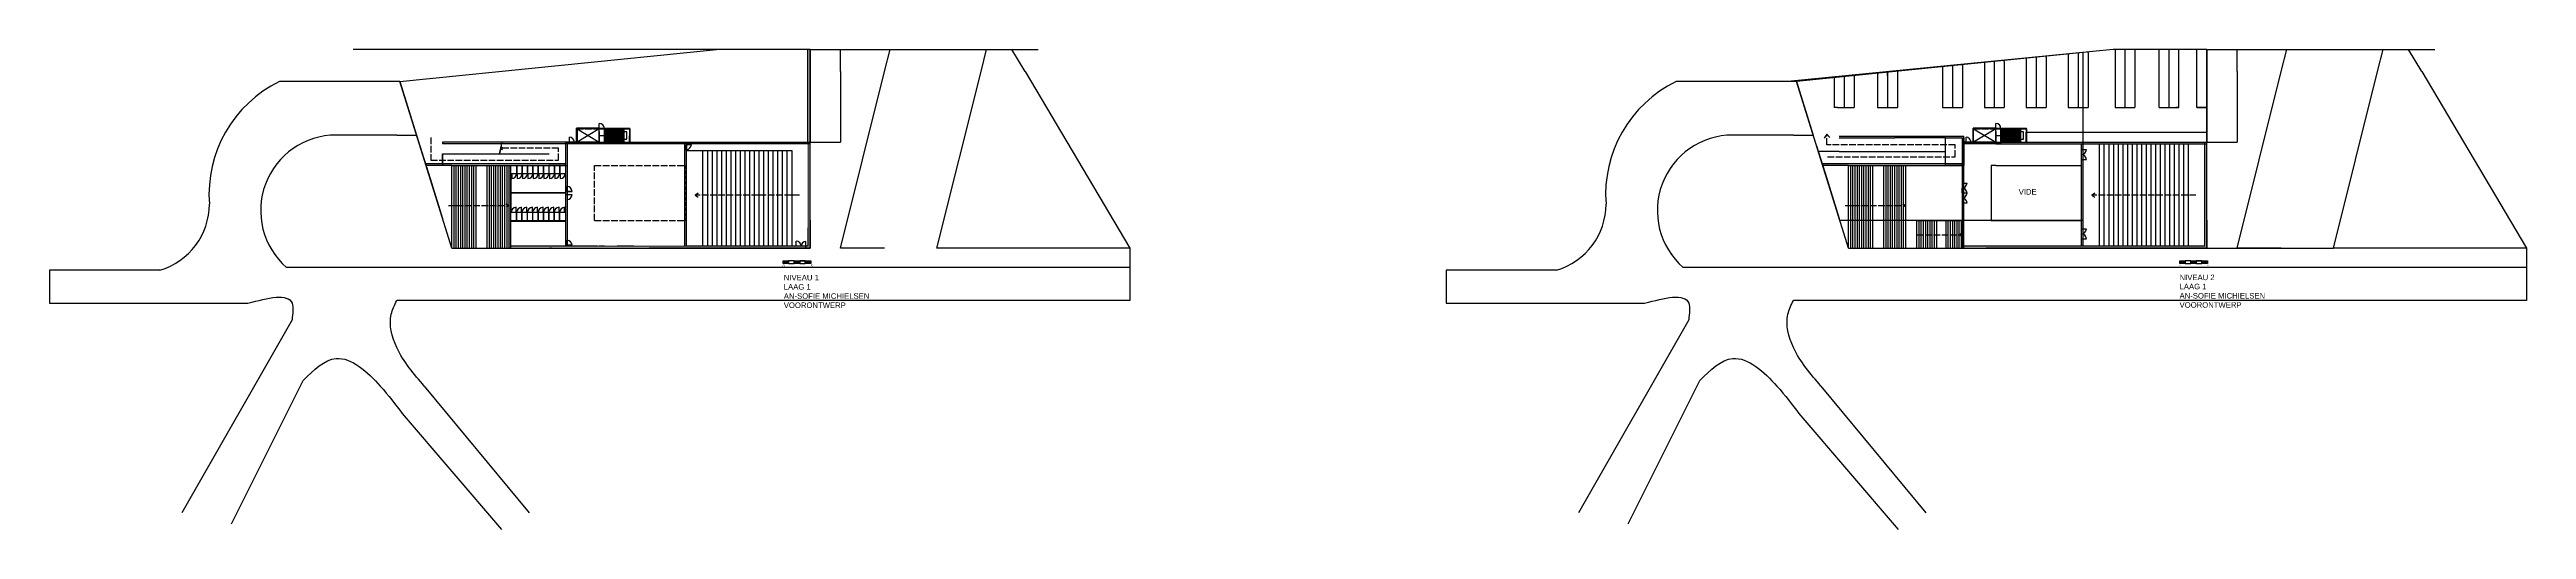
# Model space of a CAD drawing. Header units: millimetres. Extents: x -5657 to 14604, y -1609 to 1885.
# Drawn here: x -5657 to -1163, y 1004 to 1874 of the extents above; entities that cross this region are included whole.
import ezdxf

# ---------------------------------------------------------------- set-up
doc = ezdxf.new("R2010")
doc.units = ezdxf.units.MM
doc.linetypes.add('ACAD_ISO02W100', pattern=[15, 12, -3])
doc.linetypes.add('DASHED2', pattern=[9.525, 6.35, -3.175])
for name, color, linetype in [('gelijkvloers', 7, 'Continuous'), ('laag 2.1', 7, 'Continuous'), ('laag 3', 7, 'Continuous'), ('laag 4.2', 7, 'Continuous')]:
    doc.layers.add(name, color=color, linetype=linetype)
doc.styles.get("Standard").update_dxf_attribs({"font": 'arial.ttf'})

msp = doc.modelspace()

# ---------------------------------------------------------------- hatches: boundary and pattern name
at = {"linetype": 'Continuous', "transparency": 33554539}
h = msp.add_hatch(color=256, dxfattribs=at)
h.dxf.hatch_style = 1
h.paths.add_polyline_path([(-4316, 1491), (-4326, 1491), (-4326, 1486), (-4316, 1486)])
h.paths.add_polyline_path([(-4296, 1491), (-4306, 1491), (-4306, 1486), (-4296, 1486)])
h.paths.add_polyline_path([(-4276, 1491), (-4286, 1491), (-4286, 1486), (-4276, 1486)])
h = msp.add_hatch(color=256, dxfattribs=at)
h.dxf.hatch_style = 1
h.paths.add_polyline_path([(-1782, 1491), (-1792, 1491), (-1792, 1486), (-1782, 1486)])
h.paths.add_polyline_path([(-1762, 1491), (-1772, 1491), (-1772, 1486), (-1762, 1486)])
h.paths.add_polyline_path([(-1742, 1491), (-1752, 1491), (-1752, 1486), (-1742, 1486)])
at = {"layer": 'gelijkvloers', "linetype": 'Continuous', "transparency": 33554687}
h = msp.add_hatch(color=256, dxfattribs=at)
h.dxf.hatch_style = 1
h.paths.add_polyline_path([(-4277, 1874), (-4281, 1874), (-4281, 1706), (-4277, 1706)])
h = msp.add_hatch(color=256, dxfattribs=at)
h.dxf.hatch_style = 1
h.paths.add_polyline_path([(-4700, 1725.6), (-4700, 1730.6), (-4691.4, 1730.6), (-4691.4, 1731.6), (-4700, 1731.6), (-4701, 1731.6), (-4701, 1730.6), (-4701, 1725.6), (-4701, 1706), (-4700, 1706)])
h.paths.add_polyline_path([(-4604, 1731.6), (-4605, 1731.6), (-4660, 1731.6), (-4691.4, 1731.6), (-4691.4, 1730.6), (-4660, 1730.6), (-4605, 1730.6), (-4605, 1706), (-4604, 1706), (-4604, 1730.6)])
h = msp.add_hatch(color=256, dxfattribs=at)
h.dxf.hatch_style = 1
h.paths.add_polyline_path([(-2184, 1717), (-2409.8, 1717), (-2409.8, 1714), (-2308.9, 1714), (-2217, 1714), (-2187, 1714), (-2187, 1706), (-2184, 1706)])
h.paths.add_polyline_path([(-2184, 1706), (-2187, 1706), (-2187, 1664), (-2184, 1664)])
at = {"layer": 'gelijkvloers', "linetype": 'ACAD_ISO02W100', "transparency": 33554687}
h = msp.add_hatch(color=256, dxfattribs=at)
h.dxf.hatch_style = 1
h.paths.add_polyline_path([(-2184, 1664), (-2187, 1664), (-2187, 1632), (-2184, 1632)])
h.paths.add_polyline_path([(-2184, 1596), (-2187, 1596), (-2187, 1564), (-2184, 1564)])
h.paths.add_polyline_path([(-2184, 1564), (-2187, 1564), (-2187, 1514), (-2184, 1514)])
h.paths.add_polyline_path([(-1743, 1517.5), (-1743, 1696.4), (-1743, 1702.9), (-1746.6, 1702.9), (-1746.6, 1550.5), (-1746.5, 1517.5), (-1967.5, 1517.5), (-2126, 1517.5), (-2184, 1517.5), (-2184, 1514), (-2181, 1514), (-2063, 1514), (-1743, 1514)])
h.paths.add_polyline_path([(-1967.5, 1674.6), (-1970.5, 1674.6), (-1970.5, 1549.1), (-1967.5, 1549.1)], flags=17)
h.paths.add_polyline_path([(-1746.6, 1706), (-2126, 1706), (-2126, 1703), (-2125.5, 1702.9), (-1746.6, 1702.9)])
h.paths.add_polyline_path([(-1967.5, 1702.9), (-1970.5, 1702.9), (-1970.5, 1692.6), (-1967.5, 1692.6)], flags=17)
h.paths.add_polyline_path([(-1967.5, 1531.1), (-1970.5, 1531.1), (-1970.5, 1517.5), (-1967.5, 1517.5)], flags=17)
h.paths.add_polyline_path([(-2126, 1706), (-2184, 1706), (-2184, 1703), (-2129, 1703), (-2126, 1703)])
h.paths.add_polyline_path([(-2126, 1731.6), (-2166, 1731.6), (-2167, 1731.6), (-2167, 1730.6), (-2167, 1725.6), (-2167, 1706), (-2166, 1706), (-2166, 1725.6), (-2166, 1730.6), (-2126, 1730.6)])
h.paths.add_polyline_path([(-2070, 1731.6), (-2071, 1731.6), (-2116.5, 1731.6, -0.026095), (-2116.4, 1730.6), (-2071, 1730.6), (-2071, 1706), (-2070, 1706), (-2070, 1730.6)])
at = {"layer": 'gelijkvloers', "linetype": 'Continuous', "transparency": 33554687}
h = msp.add_hatch(color=256, dxfattribs=at)
h.dxf.hatch_style = 1
h.paths.add_polyline_path([(-4943.9, 1667), (-4974.8, 1667), (-4973.9, 1664), (-4943.9, 1664)])
h.paths.add_polyline_path([(-4751, 1667), (-4943.9, 1667), (-4943.9, 1664), (-4927, 1664), (-4751, 1664)])
h.paths.add_polyline_path([(-4721, 1667), (-4751, 1667), (-4751, 1664), (-4721, 1664)])
h = msp.add_hatch(color=256, dxfattribs=at)
h.dxf.hatch_style = 1
h.paths.add_polyline_path([(-4820, 1664), (-4823, 1664), (-4823, 1514), (-4820, 1514)])
at = {"layer": 'gelijkvloers', "linetype": 'ACAD_ISO02W100', "transparency": 33554687}
h = msp.add_hatch(color=256, dxfattribs=at)
h.dxf.hatch_style = 1
h.paths.add_polyline_path([(-4501.5, 1706), (-4660, 1706), (-4660, 1703), (-4501.5, 1703)])
h.paths.add_polyline_path([(-4501.5, 1706), (-4501.5, 1703), (-4280.5, 1703), (-4280.5, 1706)])
h.paths.add_polyline_path([(-4501.5, 1703), (-4504.5, 1703), (-4504.5, 1564), (-4501.5, 1564)], flags=17)
h.paths.add_polyline_path([(-4501.5, 1564), (-4504.5, 1564), (-4504.5, 1517.5), (-4501.5, 1517.5)], flags=17)
h.paths.add_polyline_path([(-4277, 1517.5), (-4277, 1564.7), (-4277, 1703), (-4280.5, 1703), (-4280.5, 1517.5), (-4501.5, 1517.5), (-4504.5, 1517.5), (-4673, 1517.5), (-4820, 1517.5), (-4820, 1514), (-4756, 1514), (-4736, 1514), (-4660, 1514), (-4569, 1514), (-4277, 1514)])
at = {"layer": 'gelijkvloers', "linetype": 'Continuous', "transparency": 33554687}
h = msp.add_hatch(color=256, dxfattribs=at)
h.dxf.hatch_style = 1
h.paths.add_polyline_path([(-2409.9, 1667), (-2440.8, 1667), (-2439.9, 1664), (-2409.9, 1664)])
h.paths.add_polyline_path([(-2217, 1667), (-2409.9, 1667), (-2409.9, 1664), (-2393, 1664), (-2217, 1664)])
h.paths.add_polyline_path([(-2187, 1667), (-2217, 1667), (-2217, 1664), (-2187, 1664)])

# ---------------------------------------------------------------- linework, layer by layer
at = {"linetype": 'Continuous'}
for p, q in [((-5021.4, 1816), (-4447, 1874)), ((-4277, 1874), (-4447, 1874)), ((-4277, 1514), (-4277, 1874)), ((-4277, 1874), (-3863, 1874)), ((-4277, 1514), (-4277, 1874)), ((-4277, 1874), (-4277, 1827)), ((-4277, 1874), (-4277, 1827)), ((-4222, 1834), (-4222, 1874)), ((-4142, 1834), (-4132, 1874)), ((-3967, 1834), (-3957, 1874)), ((-3887, 1834), (-3910.8, 1874)), ((-1913, 1874), (-2503, 1816)), ((-1743, 1874), (-1913, 1874)), ((-1743, 1514), (-1743, 1874)), ((-1743, 1874), (-1329, 1874)), ((-1743, 1514), (-1743, 1874)), ((-1743, 1874), (-1743, 1827)), ((-1743, 1874), (-1743, 1827)), ((-1688, 1834), (-1688, 1874)), ((-1608, 1834), (-1598, 1874)), ((-1433, 1834), (-1423, 1874)), ((-1353, 1834), (-1376.8, 1874)), ((-5021.4, 1816), (-5240, 1816)), ((-4927, 1514), (-5021.4, 1816)), ((-4277, 1827), (-4277, 1827)), ((-4277, 1827), (-4277, 1748)), ((-4222, 1834), (-4222, 1706)), ((-2487.4, 1816), (-2706, 1816)), ((-2393, 1514), (-2487.4, 1816)), ((-1743, 1827), (-1743, 1827)), ((-1743, 1827), (-1743, 1748)), ((-1688, 1834), (-1688, 1706)), ((-4277, 1748), (-4277, 1706)), ((-4277, 1634.7), (-4277, 1709.7)), ((-2126, 1706), (-2126, 1730.6)), ((-1743, 1748), (-1743, 1706)), ((-1743, 1634.7), (-1743, 1709.7)), ((-4943.9, 1685), (-4943.9, 1664)), ((-4277, 1706), (-4222, 1706)), ((-1743, 1706), (-1688, 1706)), ((-4277, 1564.7), (-4277, 1634.7)), ((-1743, 1564.7), (-1743, 1634.7)), ((-4277, 1564.7), (-4277, 1514)), ((-1743, 1564.7), (-1743, 1514)), ((-4927, 1514), (-4834, 1514)), ((-4834, 1514), (-4756, 1514)), ((-4823, 1514), (-4820, 1514)), ((-4756, 1514), (-4736, 1514)), ((-4736, 1514), (-4660, 1514)), ((-4660, 1514), (-4569, 1514)), ((-4483, 1514), (-4569, 1514)), ((-4353, 1514), (-4483, 1514)), ((-4277, 1514), (-4353, 1514)), ((-4353, 1514), (-4353, 1514)), ((-4326, 1486), (-4326, 1491)), ((-4326, 1491), (-4316, 1491)), ((-4316, 1486), (-4326, 1486)), ((-4306, 1491), (-4316, 1491)), ((-4316, 1491), (-4316, 1486)), ((-4316, 1491), (-4316, 1486)), ((-4316, 1486), (-4306, 1486)), ((-4306, 1486), (-4306, 1491)), ((-4306, 1491), (-4276, 1491)), ((-4296, 1486), (-4306, 1486)), ((-4286, 1491), (-4296, 1491)), ((-4296, 1491), (-4296, 1486)), ((-4296, 1486), (-4286, 1486)), ((-4286, 1486), (-4286, 1491)), ((-4276, 1486), (-4286, 1486)), ((-4276, 1491), (-4276, 1486)), ((-2393, 1514), (-2300, 1514)), ((-2393, 1514), (-1743, 1514)), ((-2300, 1514), (-2222, 1514)), ((-2222, 1514), (-2202, 1514)), ((-2202, 1514), (-2126, 1514)), ((-2035, 1514), (-2143, 1514)), ((-1949, 1514), (-2035, 1514)), ((-1819, 1514), (-1949, 1514)), ((-1743, 1514), (-1819, 1514)), ((-1819, 1514), (-1819, 1514)), ((-1792, 1486), (-1792, 1491)), ((-1792, 1491), (-1782, 1491)), ((-1782, 1486), (-1792, 1486)), ((-1772, 1491), (-1782, 1491)), ((-1782, 1491), (-1782, 1486)), ((-1782, 1491), (-1782, 1486)), ((-1782, 1486), (-1772, 1486)), ((-1772, 1486), (-1772, 1491)), ((-1772, 1491), (-1742, 1491)), ((-1762, 1486), (-1772, 1486)), ((-1752, 1491), (-1762, 1491)), ((-1762, 1491), (-1762, 1486)), ((-1762, 1486), (-1752, 1486)), ((-1752, 1486), (-1752, 1491)), ((-1742, 1486), (-1752, 1486)), ((-1742, 1491), (-1742, 1486))]:
    msp.add_line(p, q, dxfattribs=at)
for p, q in [((-4277, 1514), (-4277, 1834)), ((-4222, 1514), (-4142, 1834)), ((-4047, 1514), (-3967, 1834)), ((-3887, 1834), (-3697, 1514)), ((-1743, 1514), (-1743, 1834)), ((-1688, 1514), (-1608, 1834)), ((-1513, 1514), (-1433, 1834)), ((-1353, 1834), (-1163, 1514)), ((-5027, 1719), (-5137, 1719)), ((-5027, 1719), (-4991.1, 1719)), ((-2493, 1719), (-2603, 1719)), ((-2493, 1719), (-2457.1, 1719)), ((-4984.9, 1699.4), (-4966.5, 1640.2)), ((-2450.9, 1699.4), (-2432.5, 1640.2)), ((-4966.5, 1640.2), (-4943.8, 1567.7)), ((-2432.5, 1640.2), (-2409.8, 1567.7)), ((-4142, 1514), (-4222, 1514)), ((-3967, 1514), (-4047, 1514)), ((-3697, 1514), (-4047, 1514)), ((-3697, 1514), (-3697, 1479)), ((-2393, 1514), (-1743, 1514)), ((-1608, 1514), (-1688, 1514)), ((-1433, 1514), (-1513, 1514)), ((-1163, 1514), (-1513, 1514)), ((-1163, 1514), (-1163, 1479)), ((-5457, 1474), (-5657, 1474)), ((-5657, 1474), (-5657, 1414)), ((-5027, 1479), (-5227, 1479)), ((-3697, 1479), (-5027, 1479)), ((-3697, 1479), (-3697, 1419)), ((-2923, 1474), (-3123, 1474)), ((-3123, 1474), (-3123, 1414)), ((-2493, 1479), (-2693, 1479)), ((-1163, 1479), (-2493, 1479)), ((-1163, 1479), (-1163, 1419)), ((-5657, 1414), (-5297, 1414)), ((-3697, 1419), (-5027, 1419)), ((-3123, 1414), (-2763, 1414)), ((-1163, 1419), (-2493, 1419)), ((-5217, 1384), (-5417, 1034)), ((-2683, 1384), (-2883, 1034)), ((-5327, 1014), (-5197, 1274)), ((-4977, 1264), (-4787, 1034)), ((-2793, 1014), (-2663, 1274)), ((-2443, 1264), (-2253, 1034)), ((-5017, 1214), (-4837, 1004)), ((-2483, 1214), (-2303, 1004))]:
    msp.add_line(p, q)
for centre in [(-5139.9, 1611.4), (-2605.9, 1611.4)]:
    msp.add_arc(centre, 227.8, 116.0683, 184.3864, dxfattribs=at)
for centre, radius, start, end in [((-5137, 1582.1), 136.9, 90, 228.8879), ((-2603, 1582.1), 136.9, 90, 228.8879), ((-5492, 1594), 125, 286.2602, 0), ((-2958, 1594), 125, 286.2602, 0)]:
    msp.add_arc(centre, radius, start, end)
for points in [[(-5297, 1414), (-5217, 1414), (-5217, 1384)], [(-4977, 1264), (-5027, 1334), (-5037, 1394), (-5027, 1419)], [(-2763, 1414), (-2683, 1414), (-2683, 1384)], [(-2443, 1264), (-2493, 1334), (-2503, 1394), (-2493, 1419)], [(-5197, 1274), (-5137, 1314), (-5057, 1264), (-5017, 1214)], [(-2663, 1274), (-2603, 1314), (-2523, 1264), (-2483, 1214)]]:
    msp.add_spline(points, degree=3)
at = {"layer": 'gelijkvloers', "linetype": 'Continuous'}
for p, q in [((-4281, 1706), (-4281, 1874)), ((-4277, 1706), (-4277, 1874)), ((-2222.5, 1843.6), (-2222.5, 1769)), ((-2204.5, 1845.1), (-2204.5, 1769)), ((-2186.5, 1845.1), (-2186.5, 1847.1)), ((-2186.5, 1845.1), (-2186.5, 1769)), ((-2146.5, 1851), (-2146.5, 1769)), ((-2128.5, 1852.6), (-2128.5, 1769)), ((-2110.5, 1852.6), (-2110.5, 1854.6)), ((-2110.5, 1852.6), (-2110.5, 1769)), ((-2070.5, 1858.5), (-2070.5, 1769)), ((-2052.5, 1860), (-2052.5, 1769)), ((-2034.5, 1860), (-2034.5, 1862.1)), ((-2034.5, 1860), (-2034.5, 1769)), ((-1994.5, 1866), (-1994.5, 1769)), ((-1976.5, 1867.8), (-1976.5, 1769)), ((-1958.5, 1867.8), (-1958.5, 1869.5)), ((-1958.5, 1867.8), (-1958.5, 1769)), ((-1909.5, 1874), (-1909.5, 1769)), ((-1891.5, 1874), (-1891.5, 1769)), ((-1873.5, 1874), (-1873.5, 1769)), ((-1829.5, 1769), (-1829.5, 1873.5)), ((-1811.5, 1769), (-1811.5, 1873.5)), ((-1793.5, 1769), (-1793.5, 1873.5)), ((-1761, 1769), (-1761, 1874)), ((-5021.4, 1816), (-4991.1, 1719)), ((-2487.4, 1816), (-2457.1, 1719)), ((-2419, 1824.3), (-2419, 1769)), ((-2401, 1826), (-2401, 1769)), ((-2383, 1826), (-2383, 1827.8)), ((-2383, 1826), (-2383, 1769)), ((-2340.3, 1832), (-2340.3, 1769)), ((-2322.3, 1826.5), (-2322.3, 1833.8)), ((-2322.3, 1833.8), (-2322.3, 1769)), ((-2304.3, 1835.5), (-2304.3, 1769)), ((-1743, 1822), (-1743, 1804)), ((-1743, 1804), (-1743, 1786)), ((-2413, 1769), (-2419, 1769)), ((-2413, 1769), (-2383, 1769)), ((-2340.3, 1769), (-2304.3, 1769)), ((-2222.5, 1769), (-2186.5, 1769)), ((-2146.5, 1769), (-2110.5, 1769)), ((-2070.5, 1769), (-2034.5, 1769)), ((-1994.5, 1769), (-1958.5, 1769)), ((-1909.5, 1769), (-1873.5, 1769)), ((-1829.5, 1769), (-1793.5, 1769)), ((-1793.5, 1769), (-1799, 1769)), ((-1743, 1769), (-1761, 1769)), ((-1761, 1769), (-1743, 1769)), ((-4713.8, 1706), (-4713.8, 1715)), ((-4701, 1730.6), (-4701, 1731.6)), ((-4700, 1731.6), (-4701, 1731.6)), ((-4701, 1731.6), (-4604, 1731.6)), ((-4701, 1725.6), (-4701, 1730.6)), ((-4701, 1706), (-4701, 1725.6)), ((-4660, 1731.6), (-4700, 1731.6)), ((-4700, 1725.6), (-4700, 1730.6)), ((-4660, 1730.6), (-4700, 1730.6)), ((-4700, 1730.6), (-4660, 1706)), ((-4660, 1730.6), (-4700, 1706)), ((-4700, 1730.6), (-4700, 1706)), ((-4700, 1706), (-4700, 1725.6)), ((-4660, 1739.6), (-4660, 1740.2)), ((-4660, 1730.6), (-4660, 1739.6)), ((-4660, 1731.6), (-4605, 1731.6)), ((-4660, 1725.6), (-4660, 1730.6)), ((-4660, 1706), (-4660, 1730.6)), ((-4660, 1706), (-4660, 1730.6)), ((-4660, 1706), (-4660, 1730.6)), ((-4660, 1730.6), (-4660, 1730.6)), ((-4660, 1730.6), (-4605, 1730.6)), ((-4660, 1725.6), (-4660, 1706)), ((-4614.4, 1717.6), (-4660, 1717.6)), ((-4650.4, 1706), (-4650.4, 1730.6)), ((-4609.5, 1724.8), (-4650.4, 1724.8)), ((-4650.4, 1711.4), (-4649.4, 1712.2)), ((-4649.4, 1712.2), (-4650.4, 1711.4)), ((-4650.4, 1711.4), (-4609.5, 1711.4)), ((-4650.4, 1711.4), (-4649.4, 1710.4)), ((-4648, 1706), (-4648, 1730.6)), ((-4645.6, 1706), (-4645.6, 1730.6)), ((-4643.2, 1706), (-4643.2, 1730.6)), ((-4640.8, 1706), (-4640.8, 1730.6)), ((-4638.4, 1706), (-4638.4, 1730.6)), ((-4636, 1706), (-4636, 1730.6)), ((-4633.6, 1706), (-4633.6, 1730.6)), ((-4631.2, 1706), (-4631.2, 1730.6)), ((-4628.8, 1706), (-4628.8, 1730.6)), ((-4626.4, 1706), (-4626.4, 1730.6)), ((-4624, 1706), (-4624, 1730.6)), ((-4621.6, 1706), (-4621.6, 1730.6)), ((-4619.2, 1706), (-4619.2, 1730.6)), ((-4616.8, 1706), (-4616.8, 1730.6)), ((-4614.4, 1706), (-4614.4, 1730.6)), ((-4609.5, 1711.4), (-4609.5, 1724.8)), ((-4605, 1731.6), (-4604, 1731.6)), ((-4605, 1730.6), (-4605, 1706)), ((-4605, 1706), (-4605, 1717.6)), ((-4604, 1730.6), (-4604, 1731.6)), ((-4604, 1730.6), (-4604, 1706)), ((-2409.8, 1717), (-2184, 1717)), ((-2409.8, 1714), (-2308.9, 1714)), ((-2217, 1714), (-2308.9, 1714)), ((-2217, 1664), (-2217, 1714)), ((-2217, 1714), (-2187, 1714)), ((-2187, 1714), (-2187, 1706)), ((-2184, 1664), (-2184, 1717)), ((-2184, 1714), (-2184, 1706)), ((-2179.8, 1706), (-2179.8, 1715)), ((-2167, 1730.6), (-2167, 1731.6)), ((-2166, 1731.6), (-2167, 1731.6)), ((-2167, 1725.6), (-2167, 1730.6)), ((-2167, 1706), (-2167, 1725.6)), ((-2126, 1731.6), (-2166, 1731.6)), ((-2166, 1725.6), (-2166, 1730.6)), ((-2126, 1730.6), (-2166, 1730.6)), ((-2166, 1730.6), (-2126, 1706)), ((-2126, 1730.6), (-2166, 1706)), ((-2166, 1706), (-2166, 1725.6)), ((-2126, 1739.6), (-2126, 1740.2)), ((-2126, 1730.6), (-2126, 1739.6)), ((-2126, 1731.6), (-2071, 1731.6)), ((-2126, 1725.6), (-2126, 1730.6)), ((-2126, 1706), (-2126, 1730.6)), ((-2126, 1730.6), (-2071, 1730.6)), ((-2126, 1725.6), (-2126, 1706)), ((-2080.4, 1717.6), (-2126, 1717.6)), ((-2116.4, 1706), (-2116.4, 1730.6)), ((-2075.5, 1724.8), (-2116.4, 1724.8)), ((-2116.4, 1711.4), (-2115.4, 1712.2)), ((-2115.4, 1712.2), (-2116.4, 1711.4)), ((-2116.4, 1711.4), (-2075.5, 1711.4)), ((-2116.4, 1711.4), (-2115.4, 1710.4)), ((-2114, 1706), (-2114, 1730.6)), ((-2111.6, 1706), (-2111.6, 1730.6)), ((-2109.2, 1706), (-2109.2, 1730.6)), ((-2106.8, 1706), (-2106.8, 1730.6)), ((-2104.4, 1706), (-2104.4, 1730.6)), ((-2102, 1706), (-2102, 1730.6)), ((-2099.6, 1706), (-2099.6, 1730.6)), ((-2097.2, 1706), (-2097.2, 1730.6)), ((-2094.8, 1706), (-2094.8, 1730.6)), ((-2092.4, 1706), (-2092.4, 1730.6)), ((-2090, 1706), (-2090, 1730.6)), ((-2087.6, 1706), (-2087.6, 1730.6)), ((-2085.2, 1706), (-2085.2, 1730.6)), ((-2082.8, 1706), (-2082.8, 1730.6)), ((-2080.4, 1706), (-2080.4, 1730.6)), ((-2075.5, 1711.4), (-2075.5, 1724.8)), ((-2071, 1731.6), (-2070, 1731.6)), ((-2071, 1730.6), (-2071, 1706)), ((-2071, 1706), (-2071, 1724)), ((-2071, 1706), (-2071, 1724)), ((-2070, 1730.6), (-2070, 1731.6)), ((-2070, 1730.6), (-2070, 1706)), ((-2070, 1724), (-1743, 1724)), ((-4721, 1667), (-4974.8, 1667)), ((-4927, 1664), (-4973.9, 1664)), ((-4927, 1514), (-4927, 1664)), ((-4927, 1664), (-4721, 1664)), ((-4923, 1514), (-4923, 1664)), ((-4919, 1514), (-4919, 1664)), ((-4915, 1514), (-4915, 1664)), ((-4911, 1514), (-4911, 1664)), ((-4907, 1514), (-4907, 1664)), ((-4903, 1514), (-4903, 1664)), ((-4899, 1514), (-4899, 1664)), ((-4895, 1514), (-4895, 1664)), ((-4891, 1514), (-4891, 1664)), ((-4887, 1514), (-4887, 1664)), ((-4883, 1514), (-4883, 1664)), ((-4863, 1514), (-4863, 1664)), ((-4859, 1514), (-4859, 1664)), ((-4855, 1514), (-4855, 1664)), ((-4851, 1514), (-4851, 1664)), ((-4847, 1514), (-4847, 1664)), ((-4847, 1514), (-4847, 1664)), ((-4843, 1514), (-4843, 1664)), ((-4839, 1514), (-4839, 1664)), ((-4835, 1514), (-4835, 1664)), ((-4831, 1514), (-4831, 1664)), ((-4827, 1514), (-4827, 1664)), ((-4823, 1514), (-4823, 1664)), ((-4820, 1514), (-4820, 1664)), ((-4721, 1664), (-4751, 1664)), ((-4721, 1706), (-4277, 1706)), ((-4701, 1706), (-4721, 1706)), ((-4721, 1706), (-4721, 1664)), ((-4721, 1664), (-4721, 1667)), ((-4721, 1664), (-4718, 1664)), ((-4718, 1706), (-4718, 1664)), ((-4663, 1703), (-4718, 1703)), ((-4660, 1706), (-4700, 1706)), ((-4700, 1706), (-4700, 1703)), ((-4277, 1703), (-4663, 1703)), ((-4660, 1703), (-4660, 1706)), ((-4504.5, 1517.5), (-4504.5, 1703)), ((-4501.5, 1517.5), (-4501.5, 1703)), ((-4501.5, 1691), (-4310.5, 1691)), ((-4472, 1691), (-4472, 1517.5)), ((-4463.5, 1691), (-4463.5, 1517.5)), ((-4455, 1691), (-4455, 1517.5)), ((-4446.5, 1691), (-4446.5, 1517.5)), ((-4438, 1691), (-4438, 1517.5)), ((-4429.5, 1691), (-4429.5, 1517.5)), ((-4421, 1691), (-4421, 1517.5)), ((-4412.5, 1691), (-4412.5, 1517.5)), ((-4404, 1691), (-4404, 1517.5)), ((-4395.5, 1691), (-4395.5, 1517.5)), ((-4387, 1691), (-4387, 1517.5)), ((-4378.5, 1691), (-4378.5, 1517.5)), ((-4370, 1691), (-4370, 1517.5)), ((-4361.5, 1691), (-4361.5, 1517.5)), ((-4353, 1691), (-4353, 1517.5)), ((-4344.5, 1691), (-4344.5, 1517.5)), ((-4336, 1691), (-4336, 1517.5)), ((-4327.5, 1691), (-4327.5, 1517.5)), ((-4319, 1691), (-4319, 1517.5)), ((-4280.5, 1703), (-4310.5, 1703)), ((-4310.5, 1691), (-4310.5, 1517.5)), ((-4277, 1696.4), (-4277, 1706)), ((-4277, 1514), (-4277, 1696.4)), ((-2409.9, 1689), (-2447.7, 1689)), ((-2187, 1667), (-2440.8, 1667)), ((-2393, 1664), (-2439.9, 1664)), ((-2409.9, 1689), (-2217, 1689)), ((-2393, 1514), (-2393, 1664)), ((-2393, 1664), (-2187, 1664)), ((-2389, 1514), (-2389, 1664)), ((-2385, 1514), (-2385, 1664)), ((-2381, 1514), (-2381, 1664)), ((-2377, 1514), (-2377, 1664)), ((-2373, 1514), (-2373, 1664)), ((-2369, 1514), (-2369, 1664)), ((-2365, 1514), (-2365, 1664)), ((-2361, 1514), (-2361, 1664)), ((-2357, 1514), (-2357, 1664)), ((-2353, 1514), (-2353, 1664)), ((-2349, 1514), (-2349, 1664)), ((-2329, 1514), (-2329, 1664)), ((-2325, 1514), (-2325, 1664)), ((-2321, 1514), (-2321, 1664)), ((-2317, 1514), (-2317, 1664)), ((-2313, 1514), (-2313, 1664)), ((-2313, 1514), (-2313, 1664)), ((-2309, 1514), (-2309, 1664)), ((-2305, 1514), (-2305, 1664)), ((-2301, 1514), (-2301, 1664)), ((-2297, 1514), (-2297, 1664)), ((-2293, 1514), (-2293, 1664)), ((-2289, 1514), (-2289, 1664)), ((-2187, 1664), (-2217, 1664)), ((-2187, 1706), (-1743, 1706)), ((-2167, 1706), (-2187, 1706)), ((-2187, 1706), (-2187, 1664)), ((-2187, 1664), (-2187, 1667)), ((-2187, 1667), (-2187, 1514)), ((-2187, 1664), (-2184, 1664)), ((-2187, 1664), (-2187, 1614)), ((-2184, 1706), (-2184, 1664)), ((-2129, 1703), (-2184, 1703)), ((-2184, 1514), (-2184, 1664)), ((-2126, 1706), (-2166, 1706)), ((-2126, 1664), (-2134, 1664)), ((-2134, 1664), (-2134, 1564.2)), ((-2126, 1703), (-2129, 1703)), ((-2126, 1703), (-2126, 1706)), ((-2126, 1706), (-2126, 1703)), ((-2125.5, 1702.9), (-2126, 1703)), ((-2126, 1664), (-1970.5, 1664)), ((-2116, 1702.9), (-2125.5, 1702.9)), ((-2125.5, 1702.9), (-1743, 1702.9)), ((-1970.5, 1517.5), (-1970.5, 1703)), ((-1970.5, 1692.6), (-1961.5, 1692.6)), ((-1970.5, 1674.6), (-1961.5, 1674.6)), ((-1967.5, 1517.5), (-1967.5, 1703)), ((-1938, 1703), (-1938, 1517.5)), ((-1929.5, 1703), (-1929.5, 1517.5)), ((-1921, 1703), (-1921, 1517.5)), ((-1912.5, 1703), (-1912.5, 1517.5)), ((-1904, 1703), (-1904, 1517.5)), ((-1895.5, 1703), (-1895.5, 1517.5)), ((-1887, 1703), (-1887, 1517.5)), ((-1878.5, 1703), (-1878.5, 1517.5)), ((-1870, 1703), (-1870, 1517.5)), ((-1861.5, 1703), (-1861.5, 1517.5)), ((-1853, 1703), (-1853, 1517.5)), ((-1844.5, 1703), (-1844.5, 1517.5)), ((-1836, 1703), (-1836, 1517.5)), ((-1827.5, 1703), (-1827.5, 1517.5)), ((-1819, 1703), (-1819, 1517.5)), ((-1810.5, 1703), (-1810.5, 1517.5)), ((-1802, 1703), (-1802, 1517.5)), ((-1793.5, 1703), (-1793.5, 1517.5)), ((-1785, 1703), (-1785, 1517.5)), ((-1776.5, 1703), (-1776.5, 1517.5)), ((-1746.6, 1550.5), (-1746.6, 1706)), ((-1743, 1696.4), (-1743, 1706)), ((-1743, 1514), (-1743, 1696.4)), ((-4819, 1649), (-4820, 1649)), ((-4820, 1649), (-4820, 1614)), ((-4809, 1649), (-4819, 1649)), ((-4718, 1616.8), (-4718, 1625.8)), ((-2187, 1632), (-2178, 1632)), ((-2187, 1614), (-2187, 1623)), ((-4820, 1615), (-4721, 1615)), ((-4820, 1614), (-4721, 1614)), ((-4820, 1614), (-4820, 1579)), ((-4820, 1579), (-4721, 1579)), ((-4732, 1579), (-4722, 1579)), ((-4722, 1579), (-4721, 1579)), ((-4721, 1616.8), (-4718, 1616.8)), ((-4721, 1611), (-4718, 1611)), ((-4718, 1616.8), (-4709, 1616.8)), ((-4709, 1616.8), (-4718, 1616.8)), ((-4718, 1611), (-4709, 1611)), ((-4718, 1611), (-4718, 1602)), ((-2187, 1614), (-2187, 1605)), ((-2187, 1614), (-2178, 1614)), ((-2187, 1614), (-2178, 1614)), ((-2187, 1596), (-2178, 1596)), ((-4820, 1532.5), (-4820, 1567.5)), ((-4820, 1564), (-4721, 1564)), ((-4820, 1563), (-4721, 1563)), ((-4718, 1519.2), (-4718, 1528.2)), ((-4280.5, 1517.5), (-4280.5, 1550.6)), ((-2269, 1514), (-2269, 1564)), ((-2269, 1564), (-2184, 1564)), ((-2265, 1514), (-2265, 1564)), ((-2261, 1514), (-2261, 1564)), ((-2257, 1514), (-2257, 1564)), ((-2253, 1514), (-2253, 1564)), ((-2249, 1514), (-2249, 1564)), ((-2245, 1514), (-2245, 1564)), ((-2245, 1514), (-2245, 1564)), ((-2241, 1514), (-2241, 1564)), ((-2241, 1514), (-2241, 1564)), ((-2237, 1514), (-2237, 1564)), ((-2233, 1514), (-2233, 1564)), ((-2233, 1514), (-2233, 1564)), ((-2216, 1514), (-2216, 1564)), ((-2212, 1514), (-2212, 1564)), ((-2208, 1514), (-2208, 1564)), ((-2204, 1514), (-2204, 1564)), ((-2200, 1514), (-2200, 1564)), ((-2196, 1514), (-2196, 1564)), ((-2192, 1514), (-2192, 1564)), ((-2188, 1514), (-2188, 1564)), ((-2184, 1514), (-2184, 1564)), ((-2134, 1564.2), (-2126, 1564.2)), ((-2126, 1564), (-1970.5, 1564)), ((-1970.5, 1549.1), (-1961.5, 1549.1)), ((-1970.5, 1531.1), (-1961.5, 1531.1)), ((-1746.5, 1517.5), (-1746.6, 1550.5)), ((-4673, 1517.5), (-4820, 1517.5)), ((-4746, 1514), (-4749.5, 1514)), ((-4721, 1519.2), (-4718, 1519.2)), ((-4718, 1519.2), (-4709, 1519.2)), ((-4709, 1519.2), (-4718, 1519.2)), ((-4663, 1517.5), (-4673, 1517.5)), ((-4663, 1517.5), (-4673, 1517.5)), ((-4650, 1517.5), (-4660, 1517.5)), ((-4660, 1514), (-4277, 1514)), ((-4597, 1517.5), (-4627, 1517.5)), ((-4280.5, 1517.5), (-4501.5, 1517.5)), ((-2187, 1514), (-2184, 1514)), ((-2126, 1517.5), (-2184, 1517.5)), ((-2184, 1514), (-2181, 1514)), ((-1746.5, 1517.5), (-2126, 1517.5)), ((-2126, 1514), (-1743, 1514)), ((-2063, 1517.5), (-2093, 1517.5)), ((-1746.5, 1517.5), (-1967.5, 1517.5)), ((-1743, 1514), (-1743, 1517.5)), ((-1743, 1514), (-1513, 1514))]:
    msp.add_line(p, q, dxfattribs=at)
at = {"layer": 'gelijkvloers', "linetype": 'ACAD_ISO02W100'}
for p, q in [((-2487.4, 1816), (-2482, 1798.8)), ((-1743, 1747.5), (-1743, 1765.5)), ((-4965.2, 1714.3), (-4965.2, 1673.4)), ((-4700, 1730.6), (-4660, 1730.6)), ((-2432.3, 1720.5), (-2437.3, 1713.6)), ((-2432.3, 1701.1), (-2432.3, 1720.5)), ((-2432.3, 1720.5), (-2426.9, 1714.4)), ((-2426.9, 1714.4), (-2432.3, 1720.5)), ((-2166, 1730.6), (-2126, 1730.6)), ((-4965.2, 1673.4), (-4733.8, 1673.4)), ((-4835.5, 1697.9), (-4838.1, 1695.1)), ((-4733.8, 1695.1), (-4838.1, 1695.1)), ((-4838.1, 1695.1), (-4835.3, 1692.6)), ((-4733.8, 1673.4), (-4733.8, 1695.1)), ((-4668, 1664), (-4504.5, 1664)), ((-4668, 1564), (-4668, 1664)), ((-4504.5, 1700.4), (-4504.5, 1691.4)), ((-4501.5, 1703), (-4501.5, 1691)), ((-4501.5, 1702), (-4501.5, 1693)), ((-4501.5, 1693), (-4501.5, 1702)), ((-4501.5, 1702), (-4492.5, 1702)), ((-2199.8, 1701.1), (-2432.3, 1701.1)), ((-2431.2, 1679.4), (-2199.8, 1679.4)), ((-2199.8, 1679.4), (-2199.8, 1701.1)), ((-4933.1, 1591), (-4823, 1591)), ((-4823, 1591), (-4828.5, 1593.5)), ((-4828.5, 1593.5), (-4823, 1591)), ((-4823, 1591), (-4828.4, 1588.5)), ((-4485.7, 1609.8), (-4480.2, 1613.6)), ((-4480.2, 1613.6), (-4485.7, 1609.8)), ((-4296.6, 1609.8), (-4485.7, 1609.8)), ((-4485.7, 1609.8), (-4480.2, 1606.6)), ((-2399.1, 1591), (-2289, 1591)), ((-2289, 1591), (-2294.5, 1593.5)), ((-2294.5, 1593.5), (-2289, 1591)), ((-2289, 1591), (-2294.4, 1588.5)), ((-1951.7, 1609.8), (-1946.2, 1613.6)), ((-1946.2, 1613.6), (-1951.7, 1609.8)), ((-1762.6, 1609.8), (-1951.7, 1609.8)), ((-1951.7, 1609.8), (-1946.2, 1606.6)), ((-4668, 1564), (-4504.5, 1564)), ((-2269, 1538), (-2188, 1538)), ((-2188, 1538), (-2190.4, 1540.4)), ((-2190.4, 1540.4), (-2188, 1538)), ((-2188, 1538), (-2190.4, 1536)), ((-2393, 1514), (-2063, 1514)), ((-2289, 1514), (-2242, 1514))]:
    msp.add_line(p, q, dxfattribs=at)
at = {"layer": 'gelijkvloers', "linetype": 'DASHED2'}
msp.add_line((-4504.5, 1664), (-4504.5, 1564), dxfattribs=at)
at = {"layer": 'gelijkvloers', "linetype": 'Continuous', "lineweight": 5}
for p, q in [((-4280.5, 1517.5), (-4280.5, 1706)), ((-4280.5, 1517.5), (-4673, 1517.5)), ((-4277, 1514), (-4277, 1517.5))]:
    msp.add_line(p, q, dxfattribs=at)
at = {"layer": 'gelijkvloers', "linetype": 'Continuous'}
for centre, radius, start, end in [((-4713.8, 1706), 9, 0, 90), ((-4660, 1730.6), 9.6, 0, 90), ((-2179.8, 1706), 9, 0, 90), ((-2126, 1730.6), 9.6, 0, 90), ((-4501.5, 1702), 9, 270, 0), ((-1970.5, 1692.6), 9, 270, 0), ((-1970.5, 1674.6), 9, 0, 90), ((-4718, 1616.8), 9, 0, 90), ((-2187, 1632), 9, 270, 0), ((-2187, 1614), 9, 0, 90), ((-4718, 1611), 9, 270, 0), ((-2187, 1614), 9, 270, 0), ((-2187, 1596), 9, 0, 90), ((-4718, 1519.2), 9, 0, 90), ((-1970.5, 1549.1), 9, 270, 0), ((-1970.5, 1531.1), 9, 0, 90)]:
    msp.add_arc(centre, radius, start, end, dxfattribs=at)
at = {"layer": 'laag 2.1', "linetype": 'Continuous'}
for p, q in [((-1967.5, 1868.5), (-2487.4, 1816)), ((-1967.5, 1564), (-1967.5, 1868.5)), ((-2408.6, 1564), (-2487.4, 1816)), ((-1967.5, 1564), (-2408.6, 1564))]:
    msp.add_line(p, q, dxfattribs=at)
at = {"layer": 'laag 3', "linetype": 'Continuous'}
for p, q in [((-4447, 1874), (-5106.4, 1874)), ((-5021.4, 1816), (-4982.6, 1691.9))]:
    msp.add_line(p, q, dxfattribs=at)
at = {"layer": 'laag 4.2', "linetype": 'Continuous'}
for p, q in [((-4718, 1706), (-4944, 1706)), ((-4944, 1706), (-4944, 1703)), ((-4718, 1703), (-4944, 1703)), ((-4943.9, 1667), (-4943.9, 1685)), ((-4943.9, 1685), (-4750.8, 1685)), ((-4838.1, 1695.1), (-4840.5, 1685)), ((-4840.5, 1685), (-4838.1, 1695.1)), ((-4838.1, 1695.1), (-4835.5, 1706)), ((-4809.3, 1649), (-4809.3, 1664)), ((-4808.8, 1649), (-4808.8, 1664)), ((-4799.5, 1649), (-4799.5, 1664)), ((-4799, 1649), (-4799, 1664)), ((-4789.8, 1649), (-4789.8, 1664)), ((-4789.3, 1649), (-4789.3, 1664)), ((-4780, 1649), (-4780, 1664)), ((-4779.5, 1649), (-4779.5, 1664)), ((-4770.3, 1649), (-4770.3, 1664)), ((-4769.8, 1649), (-4769.8, 1664)), ((-4760.5, 1649), (-4760.5, 1664)), ((-4760, 1649), (-4760, 1664)), ((-4750.8, 1649), (-4750.8, 1664)), ((-4750.3, 1649), (-4750.3, 1664)), ((-4741, 1649), (-4741, 1664)), ((-4741, 1649), (-4741, 1664)), ((-4740.5, 1649), (-4740.5, 1664)), ((-4731.2, 1649), (-4731.2, 1664)), ((-4730.8, 1649), (-4730.8, 1664)), ((-4721, 1664), (-4721, 1517.5)), ((-4718, 1664), (-4718, 1517.5)), ((-4809, 1649), (-4819, 1649)), ((-4818.5, 1649), (-4818.5, 1640)), ((-4799, 1649), (-4809, 1649)), ((-4808.5, 1649), (-4808.5, 1640)), ((-4789.5, 1649), (-4799.5, 1649)), ((-4799, 1649), (-4799, 1640)), ((-4779.5, 1649), (-4789.5, 1649)), ((-4789, 1649), (-4789, 1640)), ((-4770, 1649), (-4780, 1649)), ((-4779.5, 1649), (-4779.5, 1640)), ((-4760, 1649), (-4770, 1649)), ((-4769.5, 1649), (-4769.5, 1640)), ((-4750.5, 1649), (-4760.5, 1649)), ((-4760, 1649), (-4760, 1640)), ((-4740.5, 1649), (-4750.5, 1649)), ((-4750, 1649), (-4750, 1640)), ((-4731, 1649), (-4741, 1649)), ((-4740.5, 1649), (-4740.5, 1640)), ((-4721, 1649), (-4731, 1649)), ((-4730.5, 1649), (-4730.5, 1640)), ((-4820, 1579), (-4810, 1579)), ((-4810.5, 1579), (-4810.5, 1588)), ((-4810.2, 1579), (-4810.2, 1564)), ((-4810, 1579), (-4800, 1579)), ((-4809.8, 1579), (-4809.8, 1564)), ((-4800.5, 1579), (-4800.5, 1588)), ((-4800.5, 1579), (-4790.5, 1579)), ((-4800.5, 1579), (-4800.5, 1564)), ((-4800, 1579), (-4800, 1564)), ((-4791, 1579), (-4791, 1588)), ((-4790.7, 1579), (-4790.7, 1564)), ((-4790.5, 1579), (-4780.5, 1579)), ((-4790.2, 1579), (-4790.2, 1564)), ((-4781, 1579), (-4781, 1588)), ((-4781, 1579), (-4771, 1579)), ((-4781, 1579), (-4781, 1564)), ((-4780.5, 1579), (-4780.5, 1564)), ((-4771.5, 1579), (-4771.5, 1588)), ((-4771.2, 1579), (-4771.2, 1564)), ((-4771, 1579), (-4761, 1579)), ((-4770.7, 1579), (-4770.7, 1564)), ((-4761.5, 1579), (-4761.5, 1588)), ((-4761.5, 1579), (-4751.5, 1579)), ((-4761.5, 1579), (-4761.5, 1564)), ((-4761, 1579), (-4761, 1564)), ((-4752, 1579), (-4752, 1588)), ((-4751.7, 1579), (-4751.7, 1564)), ((-4751.5, 1579), (-4741.5, 1579)), ((-4751.2, 1579), (-4751.2, 1564)), ((-4742, 1579), (-4742, 1588)), ((-4742, 1579), (-4732, 1579)), ((-4742, 1579), (-4742, 1564)), ((-4741.5, 1579), (-4741.5, 1564)), ((-4732.5, 1579), (-4732.5, 1588)), ((-4732.2, 1579), (-4732.2, 1564)), ((-4732, 1579), (-4722, 1579)), ((-4731.7, 1579), (-4731.7, 1564)), ((-4722.5, 1579), (-4722.5, 1588)), ((-4302.3, 1517.5), (-4302.3, 1526.5)), ((-4293.3, 1517.5), (-4302.3, 1517.5)), ((-4284.8, 1514), (-4284.8, 1526))]:
    msp.add_line(p, q, dxfattribs=at)
for centre, radius, start, end in [((-4818.5, 1649), 9, 270, 0), ((-4808.5, 1649), 9, 270, 0), ((-4799, 1649), 9, 270, 0), ((-4789, 1649), 9, 270, 0), ((-4779.5, 1649), 9, 270, 0), ((-4769.5, 1649), 9, 270, 0), ((-4760, 1649), 9, 270, 0), ((-4750, 1649), 9, 270, 0), ((-4740.5, 1649), 9, 270, 0), ((-4730.5, 1649), 9, 270, 0), ((-4810.5, 1579), 9, 90, 180), ((-4800.5, 1579), 9, 90, 180), ((-4791, 1579), 9, 90, 180), ((-4781, 1579), 9, 90, 180), ((-4771.5, 1579), 9, 90, 180), ((-4761.5, 1579), 9, 90, 180), ((-4752, 1579), 9, 90, 180), ((-4742, 1579), 9, 90, 180), ((-4732.5, 1579), 9, 90, 180), ((-4722.5, 1579), 9, 90, 180), ((-4302.3, 1517.5), 9, 0, 90), ((-4284.8, 1517.5), 8.5, 90, 180)]:
    msp.add_arc(centre, radius, start, end, dxfattribs=at)

# ---------------------------------------------------------------- texts
at = {"linetype": 'Continuous', "attachment_point": 1}
for s, width, insert, char_height in [('0', 4, (-4327, 1484), 5), ('5', 9, (-4276, 1484), 5), ('0', 4, (-1793, 1484), 2.5), ('5', 9, (-1742, 1484), 2.5)]:
    msp.add_mtext_dynamic_manual_height_columns(s, width=width, gutter_width=12.5, heights=[0], dxfattribs=dict(at, insert=insert, char_height=char_height))
at = {"layer": 'gelijkvloers', "linetype": 'Continuous', "ltscale": 2, "char_height": 10, "attachment_point": 1}
for s, insert in [('NIVEAU 1\\PLAAG 1\\PAN-SOFIE MICHIELSEN\\PVOORONTWERP', (-4324.8, 1465.5)), ('NIVEAU 2\\PLAAG 1\\PAN-SOFIE MICHIELSEN\\PVOORONTWERP', (-1792.4, 1466))]:
    msp.add_mtext_dynamic_manual_height_columns(s, width=323, gutter_width=12.5, heights=[0], dxfattribs=dict(at, insert=insert))
at = {"layer": 'laag 4.2', "linetype": 'Continuous', "insert": (-2084.3, 1621), "char_height": 10, "attachment_point": 1}
msp.add_mtext_dynamic_manual_height_columns('VIDE', width=65.124, gutter_width=12.5, heights=[0], dxfattribs=at)

doc.saveas('drawing.dxf')
